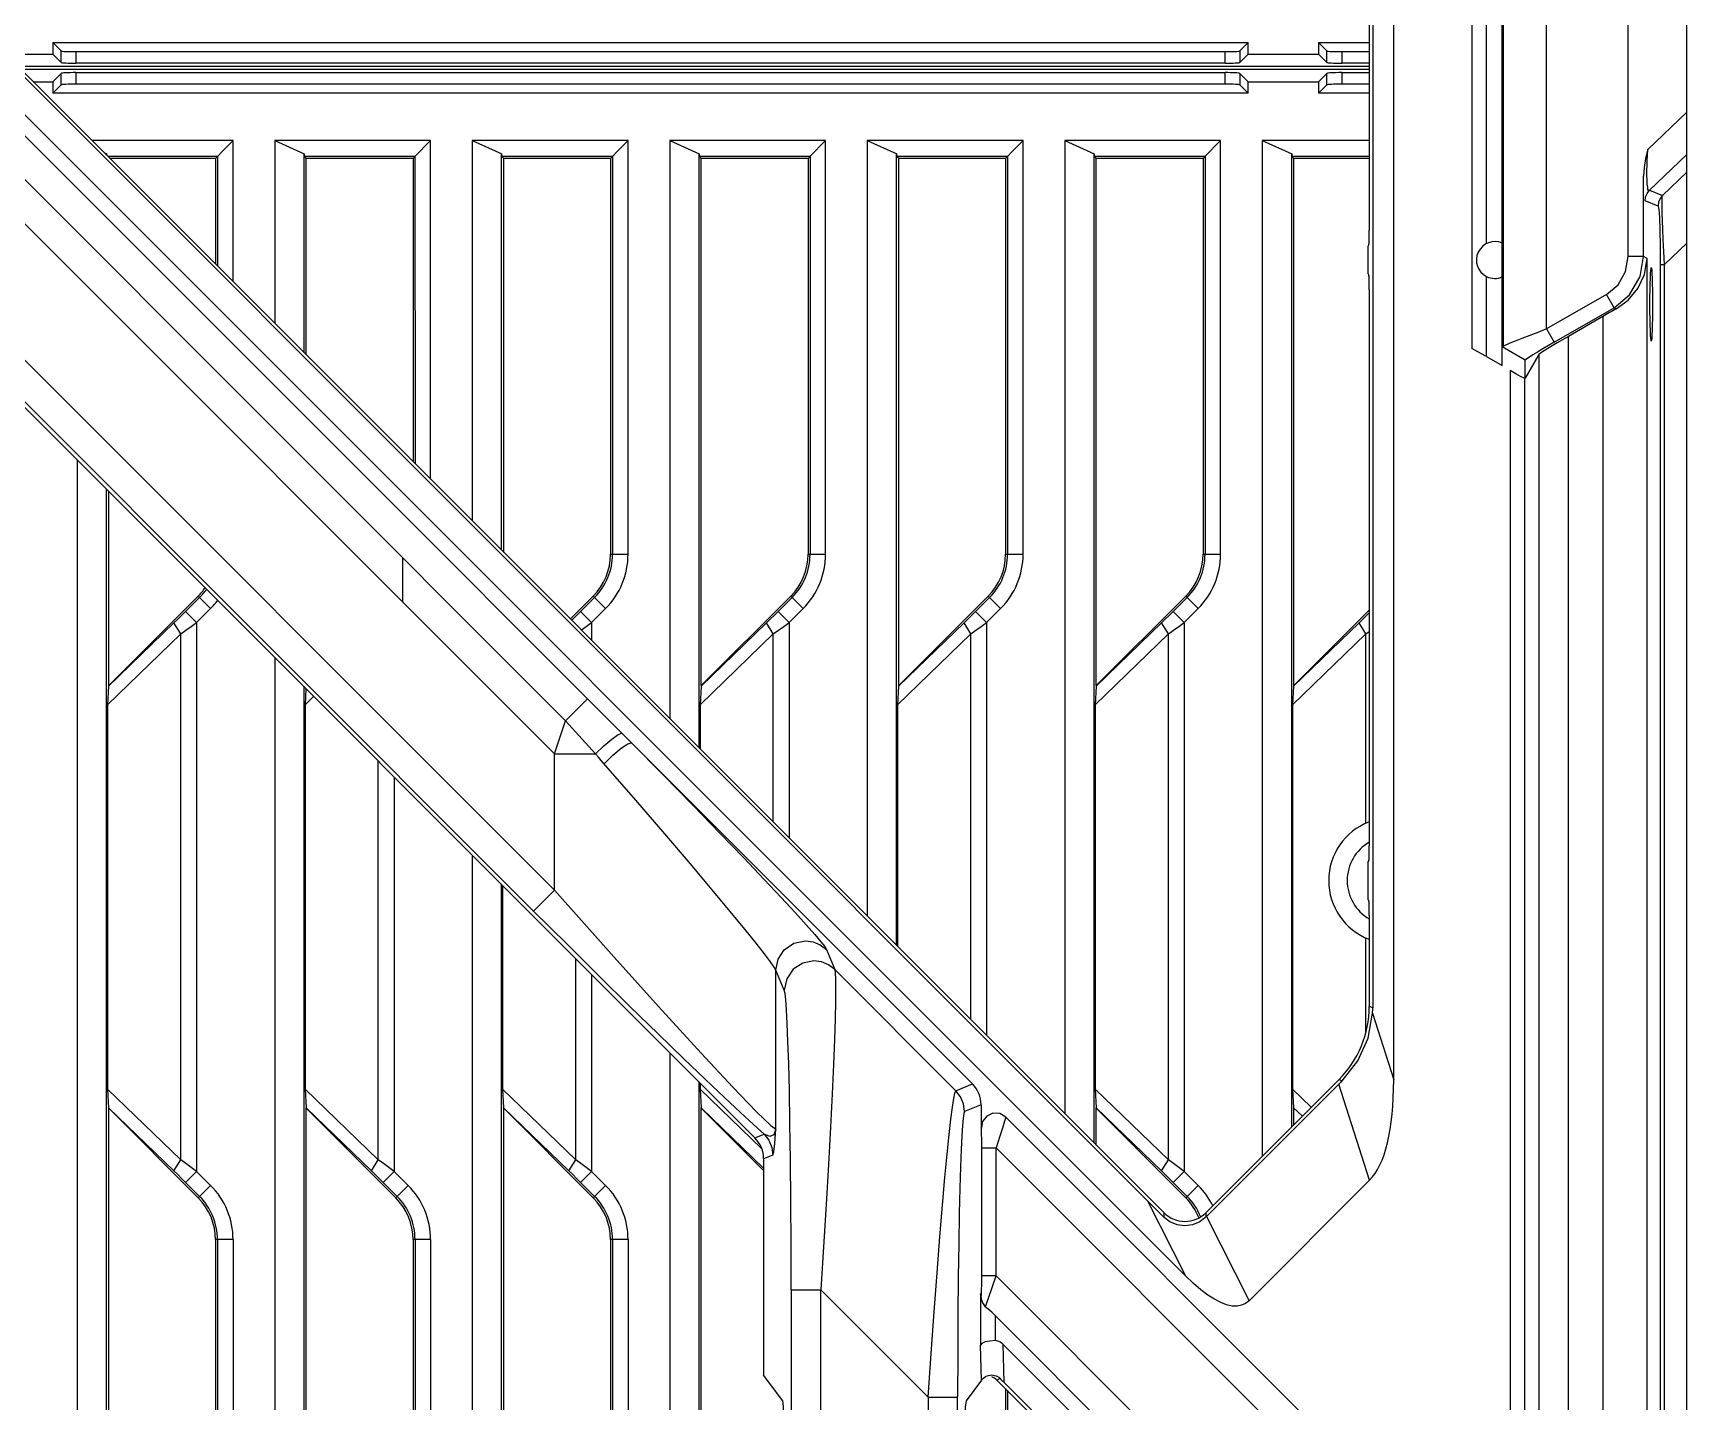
# Model space of a CAD drawing. Header units: millimetres. Extents: x -3132 to 28633, y 682 to 5849.
# Drawn here: x 7449.1 to 7561, y 2365.3 to 2457.9 of the extents above; entities that cross this region are included whole.
import ezdxf

# ---------------------------------------------------------------- set-up
doc = ezdxf.new("R2010")
doc.units = ezdxf.units.MM

msp = doc.modelspace()

# ---------------------------------------------------------------- linework, layer by layer
at = {"linetype": 'Continuous'}
for p, q in [((7561.028, 1705.533), (7561.028, 2705.533)), ((7539.76, 2630.852), (7539.76, 2391.921)), ((7541.18, 2387.053), (7541.18, 2630.852)), ((7395.71, 2503.73), (7512.665, 2386.775)), ((7485.124, 2411.35), (7395.28, 2501.195)), ((7395.271, 2498.211), (7484.373, 2409.109)), ((7484.373, 2399.883), (7401.559, 2482.696)), ((7548.528, 2435.402), (7548.528, 2475.664)), ((7546.475, 2474.518), (7546.475, 2436.548)), ((7548.603, 2436.691), (7548.603, 2474.375)), ((7551.528, 2437.865), (7551.528, 2473.201)), ((7557.058, 2442.768), (7557.058, 2468.298)), ((7539.528, 2466.511), (7539.528, 2444.555)), ((7547.471, 2443.653), (7547.471, 2467.412)), ((7527.102, 2373.752), (7442.028, 2458.826)), ((7444.611, 2459.072), (7525.633, 2378.05)), ((7447.211, 2456.471), (7450.41, 2456.471)), ((7450.41, 2457.251), (7450.41, 2456.471)), ((7450.41, 2457.251), (7531.326, 2457.251)), ((7450.41, 2457.251), (7450.978, 2456.683)), ((7450.41, 2456.471), (7450.978, 2455.903)), ((7450.978, 2455.903), (7450.978, 2456.683)), ((7451.977, 2456.633), (7451.977, 2455.853)), ((7451.977, 2456.633), (7529.759, 2456.633)), ((7529.759, 2455.853), (7529.759, 2456.633)), ((7531.326, 2457.251), (7530.758, 2456.683)), ((7530.758, 2456.683), (7530.758, 2455.903)), ((7531.326, 2456.471), (7530.758, 2455.903)), ((7531.326, 2456.471), (7531.326, 2457.251)), ((7531.326, 2456.471), (7536.09, 2456.471)), ((7536.09, 2457.251), (7536.09, 2456.471)), ((7536.09, 2457.251), (7539.528, 2457.251)), ((7536.09, 2457.251), (7536.658, 2456.683)), ((7536.09, 2456.471), (7536.658, 2455.903)), ((7536.658, 2455.903), (7536.658, 2456.683)), ((7537.657, 2456.633), (7537.657, 2455.853)), ((7537.657, 2456.633), (7539.528, 2456.633)), ((7539.528, 2455.633), (7448.05, 2455.633)), ((7539.528, 2455.433), (7448.25, 2455.433)), ((7529.759, 2455.853), (7451.977, 2455.853)), ((7451.977, 2455.213), (7451.977, 2454.433)), ((7451.977, 2455.213), (7529.759, 2455.213)), ((7529.759, 2454.433), (7529.759, 2455.213)), ((7539.528, 2455.853), (7537.657, 2455.853)), ((7537.657, 2455.213), (7537.657, 2454.433)), ((7537.657, 2455.213), (7539.528, 2455.213)), ((7449.088, 2454.594), (7450.41, 2454.594)), ((7450.41, 2454.594), (7450.978, 2455.163)), ((7450.41, 2454.594), (7450.41, 2453.815)), ((7450.41, 2453.815), (7450.978, 2454.383)), ((7450.978, 2454.383), (7450.978, 2455.163)), ((7529.759, 2454.433), (7451.977, 2454.433)), ((7530.758, 2455.163), (7530.758, 2454.383)), ((7531.326, 2454.594), (7530.758, 2455.163)), ((7531.326, 2453.815), (7530.758, 2454.383)), ((7531.326, 2453.815), (7531.326, 2454.594)), ((7531.326, 2454.594), (7536.09, 2454.594)), ((7536.09, 2454.594), (7536.658, 2455.163)), ((7536.09, 2454.594), (7536.09, 2453.815)), ((7536.09, 2453.815), (7536.658, 2454.383)), ((7536.658, 2454.383), (7536.658, 2455.163)), ((7539.528, 2454.433), (7537.657, 2454.433)), ((7531.326, 2453.815), (7450.41, 2453.815)), ((7539.528, 2453.815), (7536.09, 2453.815)), ((7558.384, 2450.019), (7561.028, 2452.538)), ((7462.612, 2450.619), (7453.064, 2450.619)), ((7453.897, 2449.786), (7454.056, 2449.714)), ((7454.052, 2449.631), (7454.052, 2449.713)), ((7454.052, 2449.713), (7454.059, 2449.624)), ((7462.612, 2441.071), (7462.612, 2450.619)), ((7465.429, 2450.619), (7465.429, 2438.254)), ((7475.982, 2450.619), (7465.429, 2450.619)), ((7465.429, 2450.619), (7467.426, 2449.714)), ((7467.422, 2449.713), (7467.436, 2449.532)), ((7467.422, 2436.261), (7467.422, 2449.713)), ((7475.982, 2427.701), (7475.982, 2450.619)), ((7478.799, 2450.619), (7478.799, 2424.884)), ((7489.352, 2450.619), (7478.799, 2450.619)), ((7478.799, 2450.619), (7480.796, 2449.714)), ((7480.792, 2449.713), (7480.806, 2449.532)), ((7480.792, 2422.891), (7480.792, 2449.713)), ((7489.352, 2422.617), (7489.352, 2450.619)), ((7492.169, 2450.619), (7492.169, 2411.514)), ((7502.722, 2450.619), (7492.169, 2450.619)), ((7492.169, 2450.619), (7494.166, 2449.714)), ((7494.162, 2409.521), (7494.162, 2449.713)), ((7494.162, 2449.713), (7494.176, 2449.532)), ((7502.722, 2422.617), (7502.722, 2450.619)), ((7505.539, 2450.619), (7505.539, 2398.144)), ((7516.092, 2450.619), (7505.539, 2450.619)), ((7505.539, 2450.619), (7507.536, 2449.714)), ((7507.532, 2449.713), (7507.546, 2449.532)), ((7507.532, 2396.151), (7507.532, 2449.713)), ((7516.092, 2422.617), (7516.092, 2450.619)), ((7518.909, 2450.619), (7518.909, 2384.774)), ((7529.462, 2450.619), (7518.909, 2450.619)), ((7518.909, 2450.619), (7520.906, 2449.714)), ((7520.902, 2449.713), (7520.916, 2449.532)), ((7520.902, 2382.781), (7520.902, 2449.713)), ((7529.462, 2422.617), (7529.462, 2450.619)), ((7532.279, 2450.619), (7532.279, 2381.87)), ((7539.528, 2450.619), (7532.279, 2450.619)), ((7532.279, 2450.619), (7534.276, 2449.714)), ((7534.272, 2383.863), (7534.272, 2449.713)), ((7534.272, 2449.713), (7534.286, 2449.532)), ((7561.028, 2449.665), (7558.493, 2447.251)), ((7461.424, 2449.401), (7454.282, 2449.401)), ((7461.513, 2449.49), (7461.424, 2449.401)), ((7461.424, 2449.401), (7461.424, 2442.259)), ((7461.551, 2449.534), (7461.513, 2449.49)), ((7461.557, 2449.539), (7461.557, 2442.126)), ((7467.436, 2449.532), (7467.568, 2449.401)), ((7467.567, 2436.115), (7467.567, 2449.401)), ((7474.794, 2449.401), (7467.568, 2449.401)), ((7474.883, 2449.49), (7474.794, 2449.401)), ((7474.794, 2449.401), (7474.794, 2428.889)), ((7474.921, 2449.534), (7474.883, 2449.49)), ((7474.927, 2449.539), (7474.928, 2428.755)), ((7480.806, 2449.532), (7480.938, 2449.401)), ((7480.937, 2422.745), (7480.937, 2449.401)), ((7488.164, 2449.401), (7480.938, 2449.401)), ((7488.253, 2449.49), (7488.164, 2449.401)), ((7488.164, 2449.401), (7488.164, 2422.617)), ((7488.291, 2449.534), (7488.253, 2449.49)), ((7488.297, 2449.539), (7488.298, 2422.617)), ((7494.176, 2449.532), (7494.308, 2449.401)), ((7494.307, 2413.729), (7494.307, 2449.401)), ((7501.534, 2449.401), (7494.308, 2449.401)), ((7501.623, 2449.49), (7501.534, 2449.401)), ((7501.534, 2449.401), (7501.534, 2422.617)), ((7501.661, 2449.534), (7501.623, 2449.49)), ((7501.667, 2449.539), (7501.668, 2422.617)), ((7507.546, 2449.532), (7507.678, 2449.401)), ((7507.677, 2413.729), (7507.677, 2449.401)), ((7514.904, 2449.401), (7507.678, 2449.401)), ((7514.993, 2449.49), (7514.904, 2449.401)), ((7514.904, 2449.401), (7514.904, 2422.617)), ((7515.031, 2449.534), (7514.993, 2449.49)), ((7515.037, 2449.539), (7515.038, 2422.617)), ((7520.916, 2449.532), (7521.048, 2449.401)), ((7521.047, 2413.729), (7521.047, 2449.401)), ((7528.274, 2449.401), (7521.048, 2449.401)), ((7528.363, 2449.49), (7528.274, 2449.401)), ((7528.274, 2449.401), (7528.274, 2422.617)), ((7528.401, 2449.534), (7528.363, 2449.49)), ((7528.407, 2449.539), (7528.408, 2422.617)), ((7534.286, 2449.532), (7534.418, 2449.401)), ((7534.417, 2413.729), (7534.417, 2449.401)), ((7539.528, 2449.401), (7534.418, 2449.401)), ((7559.366, 2446.89), (7561.028, 2448.47)), ((7558.093, 2442.768), (7558.093, 2448.216)), ((7559.073, 2446.183), (7558.201, 2446.545)), ((7558.493, 2447.251), (7559.366, 2446.89)), ((7539.458, 2443.468), (7539.496, 2443.563)), ((7539.458, 2441.598), (7539.458, 2443.468)), ((7561.028, 2443.667), (7559.507, 2442.221)), ((7558.093, 2442.768), (7557.058, 2442.768)), ((7558.334, 2442.629), (7558.093, 2442.768)), ((7558.334, 1968.437), (7558.334, 2442.629)), ((7559.214, 2442.221), (7559.214, 1968.845)), ((7559.214, 2442.221), (7559.507, 2442.221)), ((7559.507, 1968.845), (7559.507, 2442.221)), ((7539.458, 2441.598), (7539.496, 2441.503)), ((7547.471, 2436.013), (7547.471, 2441.412)), ((7539.528, 2440.511), (7539.528, 2402.885)), ((7555.577, 2440.203), (7551.528, 2437.865)), ((7556.094, 2439.306), (7555.577, 2440.203)), ((7552.046, 2436.969), (7556.094, 2439.306)), ((7555.336, 2438.707), (7553.007, 2437.363)), ((7555.336, 2438.707), (7555.336, 1972.359)), ((7556.094, 2439.306), (7556.239, 2439.223)), ((7551.528, 2437.865), (7552.046, 2436.969)), ((7553.007, 1973.703), (7553.007, 2437.363)), ((7550.081, 2435.755), (7548.528, 2436.652)), ((7445.327, 2436.103), (7482.96, 2398.47)), ((7547.471, 2436.013), (7548.528, 2435.402)), ((7549.062, 2435.052), (7549.062, 2350.378)), ((7551.008, 2436.131), (7550.081, 2434.525)), ((7550.081, 2434.525), (7550.081, 2435.755)), ((7551.008, 2436.131), (7551.008, 1974.935)), ((7497.941, 2383.114), (7447.105, 2433.95)), ((7550.061, 2434.513), (7550.081, 2434.525)), ((7550.062, 2348.867), (7550.062, 2434.514)), ((7452.059, 2428.996), (7452.059, 2217.533)), ((7454.052, 2217.533), (7454.052, 2427.004)), ((7454.197, 2413.729), (7454.197, 2426.858)), ((7474.072, 2422.403), (7474.072, 2419.41)), ((7488.164, 2422.617), (7489.352, 2422.617)), ((7501.534, 2422.617), (7502.722, 2422.617)), ((7514.904, 2422.617), (7516.092, 2422.617)), ((7528.274, 2422.617), (7529.462, 2422.617)), ((7460.252, 2419.788), (7454.197, 2413.729)), ((7460.347, 2419.693), (7459.397, 2418.743)), ((7461.092, 2418.948), (7460.252, 2419.788)), ((7486.992, 2419.788), (7485.444, 2418.239)), ((7487.087, 2419.693), (7486.137, 2418.743)), ((7487.832, 2418.948), (7486.992, 2419.788)), ((7500.362, 2419.788), (7494.307, 2413.729)), ((7500.457, 2419.693), (7499.507, 2418.743)), ((7501.202, 2418.948), (7500.362, 2419.788)), ((7513.732, 2419.788), (7507.677, 2413.729)), ((7513.827, 2419.693), (7512.877, 2418.743)), ((7514.572, 2418.948), (7513.732, 2419.788)), ((7527.102, 2419.788), (7521.047, 2413.729)), ((7527.197, 2419.693), (7526.247, 2418.743)), ((7527.942, 2418.948), (7527.102, 2419.788)), ((7459.397, 2418.743), (7460.142, 2417.998)), ((7460.142, 2417.998), (7461.092, 2418.948)), ((7486.137, 2418.743), (7486.882, 2417.998)), ((7486.882, 2417.998), (7487.832, 2418.948)), ((7499.507, 2418.743), (7500.252, 2417.998)), ((7500.252, 2417.998), (7501.202, 2418.948)), ((7512.877, 2418.743), (7513.622, 2417.998)), ((7513.622, 2417.998), (7514.572, 2418.948)), ((7526.247, 2418.743), (7526.992, 2417.998)), ((7526.992, 2417.998), (7527.942, 2418.948)), ((7539.528, 2418.843), (7534.417, 2413.729)), ((7454.112, 2412.434), (7459.073, 2417.225)), ((7458.611, 2417.97), (7454.184, 2413.696)), ((7459.073, 2417.225), (7458.611, 2417.97)), ((7459.073, 2381.628), (7459.073, 2417.225)), ((7460.142, 2417.998), (7460.142, 2380.855)), ((7486.882, 2417.998), (7486.882, 2416.8)), ((7494.222, 2412.434), (7499.183, 2417.225)), ((7498.721, 2417.97), (7494.294, 2413.696)), ((7499.183, 2417.225), (7498.721, 2417.97)), ((7499.183, 2404.499), (7499.183, 2417.225)), ((7500.252, 2417.998), (7500.252, 2403.43)), ((7507.592, 2412.434), (7512.553, 2417.225)), ((7512.091, 2417.97), (7507.664, 2413.696)), ((7512.553, 2417.225), (7512.091, 2417.97)), ((7512.553, 2391.129), (7512.553, 2417.225)), ((7513.622, 2417.998), (7513.622, 2390.06)), ((7520.962, 2412.434), (7525.923, 2417.225)), ((7525.461, 2417.97), (7521.034, 2413.696)), ((7525.923, 2417.225), (7525.461, 2417.97)), ((7525.923, 2381.628), (7525.923, 2417.225)), ((7526.992, 2417.998), (7526.992, 2380.855)), ((7534.332, 2412.434), (7539.293, 2417.225)), ((7538.831, 2417.97), (7534.404, 2413.696)), ((7539.293, 2417.225), (7538.831, 2417.97)), ((7539.293, 2417.225), (7539.528, 2417.393)), ((7539.293, 2404.413), (7539.293, 2417.225)), ((7465.429, 2415.626), (7465.429, 2210.533)), ((7454.181, 2413.698), (7454.112, 2412.434)), ((7454.198, 2413.728), (7454.181, 2413.698)), ((7467.422, 2211.513), (7467.422, 2413.634)), ((7467.541, 2413.514), (7467.482, 2412.434)), ((7467.482, 2412.434), (7468.062, 2412.994)), ((7486.607, 2412.833), (7485.124, 2411.35)), ((7494.291, 2413.698), (7494.222, 2412.434)), ((7494.308, 2413.728), (7494.291, 2413.698)), ((7507.661, 2413.698), (7507.592, 2412.434)), ((7507.678, 2413.728), (7507.661, 2413.698)), ((7521.031, 2413.698), (7520.962, 2412.434)), ((7521.048, 2413.728), (7521.031, 2413.698)), ((7534.401, 2413.698), (7534.332, 2412.434)), ((7534.418, 2413.728), (7534.401, 2413.698)), ((7454.112, 2412.434), (7454.112, 2386.419)), ((7467.482, 2412.434), (7467.482, 2386.419)), ((7494.222, 2412.434), (7494.222, 2409.461)), ((7507.592, 2412.434), (7507.592, 2396.091)), ((7520.962, 2412.434), (7520.962, 2386.419)), ((7534.332, 2412.434), (7534.332, 2386.419)), ((7472.443, 2381.628), (7472.443, 2408.612)), ((7484.373, 2399.883), (7484.373, 2409.109)), ((7484.373, 2409.109), (7487.148, 2409.109)), ((7473.512, 2407.543), (7473.512, 2380.855)), ((7478.799, 2402.256), (7478.799, 2212.825)), ((7539.495, 2401.89), (7539.458, 2401.835)), ((7539.458, 2399.231), (7539.458, 2401.835)), ((7480.792, 2213.492), (7480.792, 2400.264)), ((7480.852, 2400.203), (7480.852, 2386.419)), ((7484.373, 2399.883), (7482.96, 2398.47)), ((7539.495, 2399.175), (7539.458, 2399.231)), ((7539.528, 2398.181), (7539.528, 2392.017)), ((7502.776, 2395.875), (7503.338, 2394.519)), ((7539.293, 2390.233), (7539.293, 2396.653)), ((7485.813, 2381.628), (7485.813, 2395.242)), ((7486.882, 2394.173), (7486.882, 2380.855)), ((7499.364, 2383.704), (7499.364, 2394.462)), ((7499.925, 2393.106), (7499.364, 2394.462)), ((7511.545, 2386.312), (7503.338, 2394.519)), ((7539.76, 2391.921), (7539.528, 2392.017)), ((7539.75, 2391.554), (7541.18, 2387.053)), ((7492.169, 2388.886), (7492.169, 2217.285)), ((7494.162, 2217.533), (7494.162, 2386.894)), ((7528.459, 2378.05), (7537.479, 2387.07)), ((7537.479, 2387.07), (7537.689, 2386.983)), ((7454.112, 2386.419), (7454.181, 2385.15)), ((7459.073, 2381.628), (7454.112, 2386.419)), ((7467.482, 2386.419), (7467.551, 2385.15)), ((7472.443, 2381.628), (7467.482, 2386.419)), ((7480.852, 2386.419), (7480.921, 2385.15)), ((7485.813, 2381.628), (7480.852, 2386.419)), ((7494.222, 2386.833), (7494.222, 2386.419)), ((7494.222, 2386.419), (7494.291, 2385.15)), ((7498.383, 2382.401), (7494.222, 2386.419)), ((7511.538, 2386.306), (7511.545, 2386.312)), ((7511.545, 2386.312), (7512.665, 2386.775)), ((7520.962, 2386.419), (7521.031, 2385.15)), ((7525.923, 2381.628), (7520.962, 2386.419)), ((7537.466, 2386.761), (7528.507, 2377.801)), ((7534.332, 2386.419), (7534.401, 2385.15)), ((7535.602, 2385.193), (7534.332, 2386.419)), ((7539.536, 2380.247), (7537.466, 2386.761)), ((7454.186, 2385.154), (7458.611, 2380.883)), ((7454.197, 2275.941), (7454.197, 2385.13)), ((7454.197, 2385.13), (7460.252, 2379.065)), ((7467.556, 2385.154), (7471.981, 2380.883)), ((7467.567, 2275.941), (7467.567, 2385.13)), ((7467.567, 2385.13), (7473.622, 2379.065)), ((7480.926, 2385.154), (7485.351, 2380.883)), ((7480.937, 2275.941), (7480.937, 2385.13)), ((7480.937, 2385.13), (7486.992, 2379.065)), ((7494.296, 2385.154), (7498.527, 2381.07)), ((7494.307, 2275.941), (7494.307, 2385.13)), ((7494.307, 2385.13), (7498.527, 2380.903)), ((7512.131, 2384.898), (7512.124, 2384.893)), ((7513.25, 2385.362), (7512.131, 2384.898)), ((7513.25, 2385.362), (7513.25, 2383.715)), ((7521.036, 2385.154), (7525.461, 2380.883)), ((7521.047, 2382.636), (7521.047, 2385.13)), ((7521.047, 2385.13), (7527.102, 2379.065)), ((7534.406, 2385.154), (7534.995, 2384.586)), ((7534.417, 2384.008), (7534.417, 2385.13)), ((7514.919, 2384.521), (7549.062, 2350.378)), ((7497.941, 2383.114), (7498.564, 2383.372)), ((7513.269, 2382.437), (7514.264, 2382.437)), ((7513.269, 2382.437), (7513.269, 2373.773)), ((7514.264, 2373.773), (7514.264, 2382.437)), ((7549.01, 2347.691), (7514.264, 2382.437)), ((7458.611, 2380.883), (7459.073, 2381.628)), ((7471.981, 2380.883), (7472.443, 2381.628)), ((7485.351, 2380.883), (7485.813, 2381.628)), ((7499.149, 2381.959), (7498.527, 2381.701)), ((7498.527, 2381.701), (7498.527, 2367.064)), ((7525.461, 2380.883), (7525.923, 2381.628)), ((7460.142, 2380.855), (7459.397, 2380.11)), ((7461.092, 2379.905), (7460.142, 2380.855)), ((7473.512, 2380.855), (7472.767, 2380.11)), ((7474.462, 2379.905), (7473.512, 2380.855)), ((7486.882, 2380.855), (7486.137, 2380.11)), ((7487.832, 2379.905), (7486.882, 2380.855)), ((7526.992, 2380.855), (7526.247, 2380.11)), ((7527.942, 2379.905), (7526.992, 2380.855)), ((7531.385, 2372.096), (7539.536, 2380.247)), ((7459.397, 2380.11), (7460.347, 2379.159)), ((7460.252, 2379.065), (7461.092, 2379.905)), ((7472.767, 2380.11), (7473.717, 2379.159)), ((7473.623, 2379.065), (7474.462, 2379.905)), ((7486.137, 2380.11), (7487.087, 2379.159)), ((7486.992, 2379.065), (7487.832, 2379.905)), ((7526.247, 2380.11), (7527.197, 2379.159)), ((7527.102, 2379.065), (7527.942, 2379.905)), ((7527.102, 2373.752), (7524.535, 2378.841)), ((7525.633, 2377.74), (7525.633, 2378.05)), ((7528.459, 2378.05), (7528.459, 2377.754)), ((7528.507, 2377.801), (7531.385, 2372.096)), ((7461.424, 2376.236), (7461.424, 2284.83)), ((7462.612, 2376.236), (7461.424, 2376.236)), ((7461.558, 2376.236), (7461.558, 2284.83)), ((7462.612, 2376.236), (7462.612, 2284.83)), ((7474.794, 2376.236), (7474.794, 2284.83)), ((7475.982, 2376.236), (7474.794, 2376.236)), ((7474.928, 2376.236), (7474.928, 2284.83)), ((7475.982, 2376.236), (7475.982, 2284.83)), ((7488.164, 2376.236), (7488.164, 2284.83)), ((7489.352, 2376.236), (7488.164, 2376.236)), ((7488.298, 2376.236), (7488.298, 2284.83)), ((7489.352, 2376.236), (7489.352, 2284.83)), ((7514.264, 2373.773), (7513.269, 2373.773)), ((7514, 2372.985), (7514.264, 2373.773)), ((7514.264, 2373.773), (7543.261, 2344.775)), ((7500.397, 2372.847), (7500.397, 2038.219)), ((7500.397, 2372.847), (7502.396, 2372.847)), ((7502.396, 2342.209), (7502.396, 2372.847)), ((7509.66, 2365.583), (7502.396, 2372.847)), ((7513.217, 2372.589), (7513.221, 2372.462)), ((7513.223, 2372.47), (7513.217, 2372.588)), ((7513.217, 2372.588), (7513.217, 2369.089)), ((7513.221, 2372.462), (7513.246, 2372.235)), ((7513.249, 2372.498), (7513.236, 2372.387)), ((7513.776, 2372.337), (7514, 2372.985)), ((7513.246, 2372.235), (7513.332, 2371.957)), ((7513.332, 2371.957), (7513.534, 2371.694)), ((7514.212, 2369.4), (7514.212, 2371.086)), ((7541.892, 2343.406), (7514.212, 2371.086)), ((7513.274, 2366.718), (7513.217, 2369.089)), ((7514.72, 2369.164), (7514.782, 2366.581)), ((7514.72, 2369.164), (7540.631, 2343.252)), ((7499.82, 2365.313), (7498.527, 2367.064)), ((7513.406, 2366.856), (7513.557, 2366.977)), ((7513.958, 2367.085), (7514.275, 2367.016)), ((7514.324, 2366.732), (7514.517, 2366.848)), ((7535.721, 2345.335), (7514.324, 2366.732)), ((7511.659, 2045.457), (7511.659, 2365.609)), ((7513.274, 2366.718), (7512.236, 2365.313)), ((7514.782, 2366.581), (7535.874, 2345.488)), ((7514.904, 2366.151), (7514.904, 2284.83)), ((7515.038, 2366.017), (7515.038, 2284.83)), ((7509.66, 2365.583), (7511.659, 2365.583)), ((7509.66, 2365.583), (7509.66, 2342.209))]:
    msp.add_line(p, q, dxfattribs=at)
for points in [[(7525.633, 2377.74), (7525.249, 2378.126), (7524.874, 2378.501), (7444.394, 2458.982)], [(7462.612, 2450.619), (7462.253, 2450.258), (7461.898, 2449.9), (7461.551, 2449.544)], [(7475.982, 2450.619), (7475.623, 2450.258), (7475.268, 2449.9), (7474.921, 2449.544)], [(7489.352, 2450.619), (7488.993, 2450.258), (7488.638, 2449.9), (7488.291, 2449.544)], [(7502.722, 2450.619), (7502.363, 2450.258), (7502.008, 2449.9), (7501.661, 2449.544)], [(7516.092, 2450.619), (7515.733, 2450.258), (7515.378, 2449.9), (7515.031, 2449.544)], [(7529.462, 2450.619), (7529.103, 2450.258), (7528.748, 2449.9), (7528.401, 2449.544)], [(7558.384, 2450.019), (7558.229, 2449.404), (7558.128, 2448.8), (7558.093, 2448.216)], [(7558.493, 2447.251), (7558.434, 2447.246), (7558.379, 2447.299), (7558.371, 2447.466), (7558.343, 2447.668), (7558.326, 2447.946), (7558.32, 2448.281), (7558.325, 2448.62), (7558.336, 2448.954), (7558.327, 2449.284), (7558.354, 2449.637), (7558.384, 2450.019)], [(7461.551, 2449.544), (7459.075, 2449.539), (7456.58, 2449.534), (7454.151, 2449.532)], [(7474.921, 2449.544), (7472.445, 2449.539), (7469.95, 2449.534), (7467.436, 2449.532)], [(7488.291, 2449.544), (7485.815, 2449.539), (7483.32, 2449.534), (7480.806, 2449.532)], [(7501.661, 2449.544), (7499.185, 2449.539), (7496.69, 2449.534), (7494.176, 2449.532)], [(7515.031, 2449.544), (7512.555, 2449.539), (7510.06, 2449.534), (7507.546, 2449.532)], [(7528.401, 2449.544), (7525.925, 2449.539), (7523.43, 2449.534), (7520.916, 2449.532)], [(7539.528, 2449.539), (7536.8, 2449.534), (7534.286, 2449.532)], [(7558.201, 2446.545), (7558.235, 2446.802), (7558.334, 2447.043), (7558.493, 2447.251)], [(7559.366, 2446.89), (7559.208, 2446.684), (7559.108, 2446.443), (7559.073, 2446.183)], [(7559.507, 2442.221), (7559.463, 2443.118), (7559.427, 2443.913), (7559.398, 2444.606), (7559.376, 2445.205), (7559.36, 2445.719), (7559.351, 2446.152), (7559.348, 2446.501), (7559.353, 2446.754), (7559.366, 2446.89)], [(7559.073, 2446.183), (7559.125, 2445.958), (7559.164, 2445.404), (7559.192, 2444.55), (7559.209, 2443.514), (7559.214, 2442.221)], [(7555.577, 2440.203), (7556.363, 2440.862), (7556.88, 2441.758), (7557.058, 2442.768)], [(7556.094, 2439.306), (7557.145, 2440.184), (7557.858, 2441.418), (7558.093, 2442.768)], [(7556.239, 2439.223), (7557.043, 2439.813), (7557.698, 2440.599), (7558.147, 2441.55), (7558.334, 2442.629)], [(7551.528, 2437.865), (7550.939, 2437.633), (7549.86, 2437.224)], [(7547.487, 2436.003), (7547.381, 2436.048), (7547.177, 2436.154), (7546.868, 2436.324), (7546.475, 2436.548)], [(7548.528, 2436.678), (7548.555, 2436.678), (7548.58, 2436.682), (7548.603, 2436.691)], [(7549.86, 2437.224), (7549.41, 2437.048), (7549.044, 2436.895), (7548.603, 2436.696)], [(7552.046, 2436.969), (7551.657, 2436.743), (7551.268, 2436.513), (7550.907, 2436.297), (7550.6, 2436.108), (7550.361, 2435.958), (7550.196, 2435.849), (7550.104, 2435.782), (7550.081, 2435.755)], [(7550.061, 2434.513), (7549.972, 2434.55), (7549.767, 2434.657), (7549.455, 2434.829), (7549.062, 2435.052)], [(7459.397, 2418.743), (7459.127, 2418.475), (7458.865, 2418.217), (7458.611, 2417.97)], [(7486.137, 2418.743), (7485.867, 2418.475), (7485.605, 2418.217), (7485.534, 2418.148)], [(7499.507, 2418.743), (7499.237, 2418.475), (7498.975, 2418.217), (7498.721, 2417.97)], [(7512.877, 2418.743), (7512.607, 2418.475), (7512.345, 2418.217), (7512.091, 2417.97)], [(7526.247, 2418.743), (7525.977, 2418.475), (7525.715, 2418.217), (7525.461, 2417.97)], [(7539.528, 2418.655), (7539.347, 2418.475), (7539.085, 2418.217), (7538.831, 2417.97)], [(7459.073, 2417.225), (7459.423, 2417.475), (7459.78, 2417.733), (7460.142, 2417.998)], [(7486.189, 2417.494), (7486.52, 2417.733), (7486.882, 2417.998)], [(7499.183, 2417.225), (7499.533, 2417.475), (7499.89, 2417.733), (7500.252, 2417.998)], [(7512.553, 2417.225), (7512.903, 2417.475), (7513.26, 2417.733), (7513.622, 2417.998)], [(7525.923, 2417.225), (7526.273, 2417.475), (7526.63, 2417.733), (7526.992, 2417.998)], [(7484.373, 2409.109), (7484.623, 2409.859), (7484.874, 2410.607), (7485.124, 2411.35)], [(7487.148, 2409.109), (7486.475, 2409.86), (7485.801, 2410.609), (7485.124, 2411.35)], [(7487.148, 2409.109), (7487.713, 2409.649), (7488.242, 2410.102), (7488.675, 2410.414), (7488.925, 2410.515)], [(7487.726, 2408.44), (7488.317, 2409.016), (7488.878, 2409.489), (7489.336, 2409.795), (7489.587, 2409.854)], [(7489.587, 2409.854), (7491.745, 2407.663), (7493.751, 2405.612), (7495.573, 2403.736), (7497.182, 2402.063), (7498.565, 2400.611), (7499.721, 2399.381), (7500.665, 2398.363), (7501.417, 2397.535), (7501.992, 2396.883), (7502.402, 2396.398), (7502.659, 2396.066), (7502.776, 2395.875)], [(7487.534, 2408.661), (7487.342, 2408.884), (7487.148, 2409.109)], [(7499.364, 2394.462), (7499.251, 2394.667), (7498.999, 2395.031), (7498.595, 2395.57), (7498.02, 2396.304), (7497.254, 2397.253), (7496.27, 2398.45), (7495.047, 2399.916), (7493.57, 2401.663), (7491.836, 2403.693), (7489.873, 2405.971), (7487.534, 2408.661)], [(7484.373, 2399.883), (7488.196, 2395.578), (7491.404, 2392.013), (7494.292, 2388.852), (7496.44, 2386.548), (7498.038, 2384.889), (7499.014, 2383.947), (7499.364, 2383.704)], [(7498.564, 2383.372), (7497.846, 2384.017), (7496.954, 2384.838), (7495.873, 2385.85), (7494.589, 2387.067), (7493.093, 2388.502), (7491.387, 2390.153), (7489.481, 2392.013), (7487.408, 2394.05), (7485.217, 2396.219), (7482.96, 2398.47)], [(7499.364, 2394.462), (7499.511, 2395.207), (7499.926, 2395.844), (7500.573, 2396.29), (7501.363, 2396.455)], [(7501.363, 2396.455), (7501.873, 2396.39), (7502.357, 2396.194), (7502.776, 2395.875)], [(7501.924, 2395.099), (7501.178, 2394.953), (7500.537, 2394.536), (7500.087, 2393.887), (7499.925, 2393.106)], [(7503.338, 2394.519), (7502.924, 2394.834), (7502.446, 2395.031), (7501.924, 2395.099)], [(7503.338, 2394.519), (7503.373, 2394.299), (7503.395, 2393.869), (7503.403, 2393.216), (7503.395, 2392.325), (7503.369, 2391.185), (7503.323, 2389.774), (7503.256, 2388.078), (7503.167, 2386.097), (7503.054, 2383.841), (7502.918, 2381.327), (7502.761, 2378.607), (7502.585, 2375.753), (7502.396, 2372.847)], [(7500.397, 2372.847), (7500.392, 2375.877), (7500.375, 2378.825), (7500.348, 2381.595), (7500.312, 2384.105), (7500.27, 2386.293), (7500.224, 2388.139), (7500.176, 2389.65), (7500.125, 2390.858), (7500.075, 2391.788), (7500.024, 2392.457), (7499.974, 2392.889), (7499.925, 2393.106)], [(7537.689, 2386.983), (7538.751, 2388.335), (7539.447, 2389.877), (7539.75, 2391.554)], [(7509.66, 2365.583), (7509.861, 2368.53), (7510.064, 2371.346), (7510.264, 2373.995), (7510.456, 2376.421), (7510.637, 2378.575), (7510.804, 2380.443), (7510.953, 2382.027), (7511.088, 2383.338), (7511.208, 2384.394), (7511.312, 2385.208), (7511.401, 2385.791), (7511.476, 2386.152), (7511.538, 2386.306)], [(7512.131, 2384.898), (7512.063, 2385.413), (7511.865, 2385.895), (7511.545, 2386.312)], [(7454.192, 2385.125), (7454.189, 2385.135), (7454.189, 2385.144), (7454.186, 2385.154)], [(7467.562, 2385.125), (7467.559, 2385.135), (7467.559, 2385.144), (7467.556, 2385.154)], [(7480.932, 2385.125), (7480.929, 2385.135), (7480.929, 2385.144), (7480.926, 2385.154)], [(7494.302, 2385.125), (7494.299, 2385.135), (7494.299, 2385.144), (7494.296, 2385.154)], [(7512.124, 2384.893), (7512.079, 2384.764), (7512.034, 2384.458), (7511.988, 2383.959), (7511.942, 2383.253), (7511.897, 2382.325), (7511.852, 2381.155), (7511.809, 2379.715), (7511.769, 2377.991), (7511.733, 2375.981), (7511.702, 2373.689), (7511.679, 2371.15), (7511.664, 2368.432), (7511.659, 2365.609)], [(7514.919, 2384.521), (7514.51, 2384.766), (7514.051, 2384.788), (7513.64, 2384.596), (7513.351, 2384.22), (7513.25, 2383.715)], [(7521.042, 2385.125), (7521.039, 2385.135), (7521.039, 2385.144), (7521.036, 2385.154)], [(7499.364, 2383.704), (7499.22, 2383.32), (7498.938, 2383.203), (7498.564, 2383.372)], [(7499.149, 2381.959), (7499.22, 2382.166), (7499.292, 2382.744), (7499.364, 2383.704)], [(7513.25, 2383.72), (7513.257, 2383.539), (7513.262, 2383.328), (7513.266, 2383.07), (7513.268, 2382.77), (7513.269, 2382.437)], [(7514.919, 2384.521), (7514.841, 2384.243), (7514.698, 2383.779), (7514.501, 2383.162), (7514.264, 2382.437)], [(7498.564, 2383.372), (7498.88, 2382.96), (7499.08, 2382.479), (7499.149, 2381.959)], [(7460.142, 2380.855), (7459.78, 2381.12), (7459.423, 2381.378), (7459.073, 2381.628)], [(7473.512, 2380.855), (7473.15, 2381.12), (7472.793, 2381.378), (7472.443, 2381.628)], [(7486.882, 2380.855), (7486.52, 2381.12), (7486.163, 2381.378), (7485.813, 2381.628)], [(7526.992, 2380.855), (7526.63, 2381.12), (7526.273, 2381.378), (7525.923, 2381.628)], [(7458.611, 2380.883), (7458.865, 2380.636), (7459.128, 2380.378), (7459.397, 2380.11)], [(7471.981, 2380.883), (7472.235, 2380.636), (7472.498, 2380.378), (7472.767, 2380.11)], [(7485.351, 2380.883), (7485.605, 2380.636), (7485.868, 2380.378), (7486.137, 2380.11)], [(7525.461, 2380.883), (7525.715, 2380.636), (7525.978, 2380.378), (7526.247, 2380.11)], [(7527.046, 2377.161), (7526.512, 2377.23), (7526.031, 2377.431), (7525.633, 2377.74)], [(7528.51, 2377.795), (7528.047, 2377.436), (7527.564, 2377.233), (7527.046, 2377.161)], [(7513.269, 2373.773), (7513.267, 2373.236), (7513.259, 2372.793), (7513.249, 2372.498)], [(7531.385, 2372.096), (7531.15, 2371.909), (7530.884, 2371.789), (7530.586, 2371.732), (7530.248, 2371.741), (7529.871, 2371.822), (7529.466, 2371.974), (7529.038, 2372.194), (7528.588, 2372.481), (7528.116, 2372.835), (7527.621, 2373.258), (7527.102, 2373.752)], [(7513.534, 2371.694), (7513.616, 2371.894), (7513.776, 2372.337)], [(7514.212, 2371.086), (7513.966, 2371.321), (7513.735, 2371.525), (7513.534, 2371.694)], [(7514.218, 2369.399), (7513.845, 2369.373), (7513.528, 2369.307), (7513.309, 2369.21), (7513.217, 2369.089)], [(7514.72, 2369.164), (7514.559, 2369.294), (7514.39, 2369.373), (7514.212, 2369.4)], [(7513.274, 2366.718), (7513.294, 2366.74), (7513.339, 2366.787), (7513.408, 2366.858)], [(7513.557, 2366.977), (7513.649, 2367.022), (7513.958, 2367.085)], [(7514.275, 2367.016), (7514.361, 2366.971), (7514.442, 2366.915), (7514.517, 2366.848)], [(7499.906, 2364.445), (7499.878, 2364.905), (7499.849, 2365.194), (7499.82, 2365.313)], [(7512.236, 2365.313), (7512.207, 2365.193), (7512.178, 2364.904), (7512.15, 2364.445)]]:
    msp.add_lwpolyline(points, dxfattribs=at)
for centre, radius, start, end in [((7548.028, 2442.533), 1.25, 66.42182, 243.5156), ((7548.028, 2442.533), 1.25, 243.57723, 293.57818), ((7484.164, 2422.617), 4, 314.99932, 360), ((7484.164, 2422.617), 4.134, 315, 0), ((7484.164, 2422.617), 5.188, 315, 360), ((7497.534, 2422.617), 4, 314.99932, 360), ((7497.534, 2422.617), 4.134, 315, 0), ((7497.534, 2422.617), 5.188, 315, 360), ((7510.904, 2422.617), 4, 314.99932, 360), ((7510.904, 2422.617), 4.134, 315, 0), ((7510.904, 2422.617), 5.188, 315, 360), ((7524.274, 2422.617), 4, 314.99932, 360), ((7524.274, 2422.617), 4.134, 315, 0), ((7524.274, 2422.617), 5.188, 315, 360), ((7457.424, 2422.617), 4, 314.99932, 325.44123), ((7457.424, 2422.617), 4.134, 315, 325.05654), ((7457.424, 2422.617), 5.188, 315, 323.07564), ((7541.028, 2400.533), 4.25, 110.88334, 249.11868), ((7541.028, 2400.533), 3, 120.03257, 239.82176), ((7457.424, 2376.236), 4, 0, 45.00069), ((7457.424, 2376.236), 4.134, 0, 45), ((7457.424, 2376.236), 5.188, 0, 45), ((7470.794, 2376.236), 4, 0, 45.00069), ((7470.794, 2376.236), 4.134, 0, 45), ((7470.794, 2376.236), 5.188, 0, 45), ((7484.164, 2376.236), 4, 0, 45.00069), ((7484.164, 2376.236), 4.134, 0, 45), ((7484.164, 2376.236), 5.188, 0, 45), ((7524.274, 2376.236), 4, 21.86431, 45.00069), ((7524.274, 2376.236), 4.134, 22.25683, 45), ((7524.274, 2376.236), 5.188, 26.01377, 45)]:
    msp.add_arc(centre, radius, start, end, dxfattribs=at)
for centre, major_axis, ratio, start_param, end_param in [((7451.977, 2456.685), (1, 0), 0.0524078, -3.0892328, -1.5707963), ((7529.759, 2456.685), (1, 0), 0.0524078, -1.5707963, -0.0523599), ((7537.657, 2456.685), (1, 0), 0.0524078, -3.0892328, -1.5707963), ((7451.977, 2455.905), (1, 0), 0.0524078, -3.0892328, -1.5707963), ((7451.977, 2455.16), (1, 0), 0.0524078, 1.5707963, 3.0892328), ((7529.759, 2455.905), (1, 0), 0.0524078, -1.5707963, -0.0523599), ((7529.759, 2455.16), (1, 0), 0.0524078, 0.0523599, 1.5707963), ((7537.657, 2455.905), (1, 0), 0.0524078, -3.0892328, -1.5707963), ((7537.657, 2455.16), (1, 0), 0.0524078, 1.5707963, 3.0892328), ((7451.977, 2454.381), (1, 0), 0.0524078, 1.5707963, 3.0892328), ((7529.759, 2454.381), (1, 0), 0.0524078, 0.0523599, 1.5707963), ((7537.657, 2454.381), (1, 0), 0.0524078, 1.5707963, 3.0892328), ((7539.493, 2444.555), (0, 0.996), 0.0349208, -3.0543262, -1.5707963), ((7539.493, 2440.511), (0, 0.996), 0.0349208, -1.5707963, -0.0872665), ((7555.336, 2438.586), (3, 1.734), 0.030233, 1.24753, 1.5533217), ((7553.007, 2437.282), (2, 1.156), 0.030233, 1.5533217, 3.0892115), ((7539.493, 2402.885), (0, 0.996), 0.0349208, -3.0892328, -1.5707963), ((7539.493, 2398.181), (0, 0.996), 0.0349208, -1.5707963, -0.0523599), ((7532.524, 2392.02), (6.472, -2.681), 0.9992864, -0.3924468, 0.3924468), ((7532.511, 2392.026), (7.11, -1.468), 0.9629161, 0.143785, 0.1962234), ((7536.754, 2385.68), (5.559, 5.618), 0.032515, 1.3689583, 1.4094347), ((7531.103, 2403.464), (-7.552, 23.769), 0.2806738, -2.9972829, -2.4180513), ((7511.249, 2385.361), (1.849, 0.766), 0.9992864, -0.3924468, 0.3924468), ((7496.525, 2381.7), (1.849, 0.766), 0.9992864, -0.3924468, 0.3924468), ((7527.046, 2379.467), (0, 2.002), 0.9987828, 2.3568035, 3.9263818), ((7513.76, 2366.168), (0.683, 0.41), 0.9993528, 0.2447368, 0.7683277), ((7514.258, 2367.177), (-1.021, 1.06), 0.0291692, -4.4250692, -4.1432279)]:
    msp.add_ellipse(centre, major_axis=major_axis, ratio=ratio, start_param=start_param, end_param=end_param, dxfattribs=at)
msp.add_ellipse((7558.614, 2439.533), major_axis=(0, 2.5), ratio=0.0349208, dxfattribs=at)

doc.saveas('drawing.dxf')
